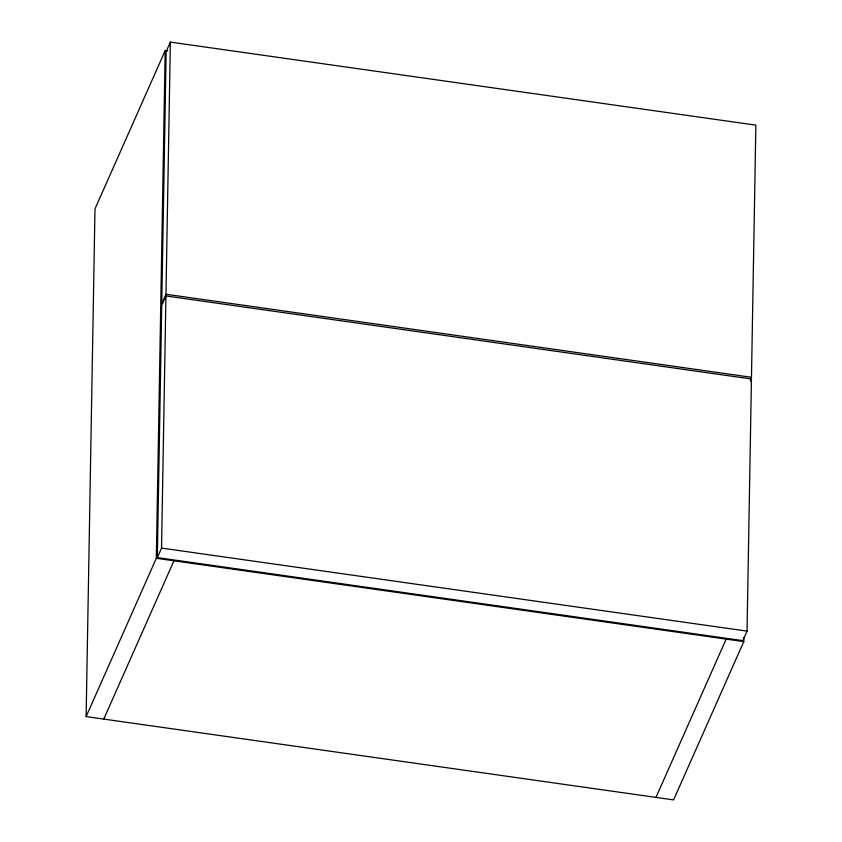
<?xml version="1.0" encoding="UTF-8"?>
<svg xmlns="http://www.w3.org/2000/svg" width="842" height="842" viewBox="0 0 842 842"><rect width="100%" height="100%" fill="white"/><g stroke="black" fill="none" stroke-linecap="round" stroke-linejoin="round"><path stroke-width="1.26" d="M743.865 637.668L743.791 641.615L673.589 799.9L86.126 716.584L94.988 208.9L165.19 50.615L167.716 50.973M86.126 716.584L156.328 558.299L165.19 50.615M157.328 557.593L161.727 305.435L165.937 295.942L751.443 378.984L747.043 631.132L742.823 640.636L157.328 557.593L161.538 548.089L165.937 295.942M170.368 42.1L166.158 51.594L161.759 303.752L165.969 294.247L170.368 42.1L755.874 125.142L751.474 377.29L750.422 379.668M103.755 719.079L173.957 560.793M750.39 381.363L751.443 378.984M655.96 797.406L726.172 639.12M165.969 294.247L751.474 377.29M161.538 548.089L747.043 631.132M156.328 558.299L743.791 641.615"/></g></svg>
